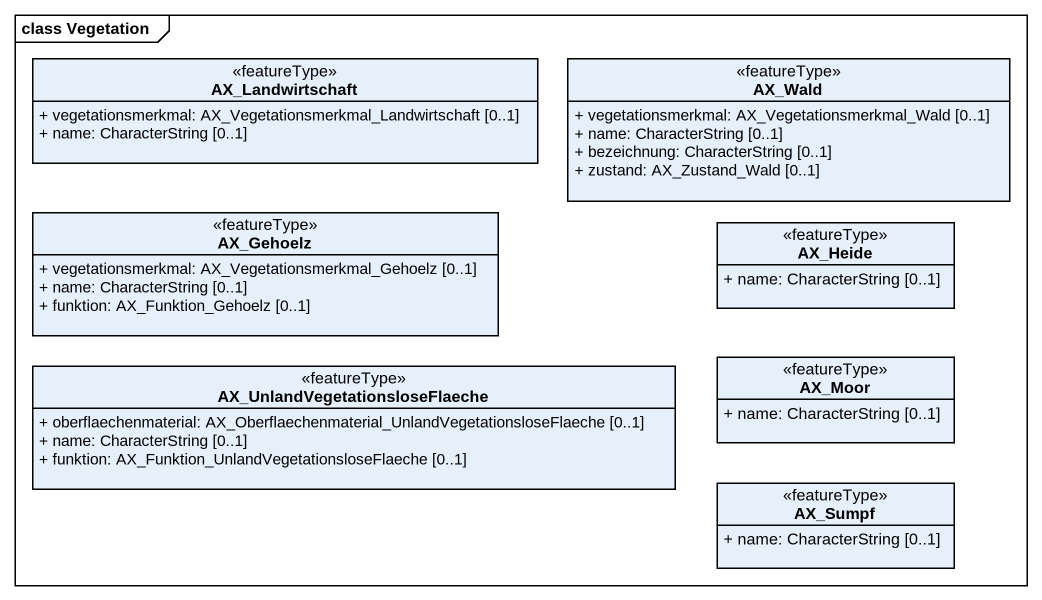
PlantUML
@startuml
mainframe class Vegetation
hide circle
hide empty members
skinparam classAttributeIconSize 0
class AX_Landwirtschaft <<featureType>> {
  + vegetationsmerkmal: AX_Vegetationsmerkmal_Landwirtschaft [0..1]
  + name: CharacterString [0..1]
}
class AX_Wald <<featureType>> {
  + vegetationsmerkmal: AX_Vegetationsmerkmal_Wald [0..1]
  + name: CharacterString [0..1]
  + bezeichnung: CharacterString [0..1]
  + zustand: AX_Zustand_Wald [0..1]
}
class AX_Gehoelz <<featureType>> {
  + vegetationsmerkmal: AX_Vegetationsmerkmal_Gehoelz [0..1]
  + name: CharacterString [0..1]
  + funktion: AX_Funktion_Gehoelz [0..1]
}
class AX_Heide <<featureType>> {
  + name: CharacterString [0..1]
}
class "AX_UnlandVegetationsloseFlaeche" as AX_UnlandVegetationsloseFlae <<featureType>> {
  + oberflaechenmaterial: AX_Oberflaechenmaterial_UnlandVegetationsloseFlaeche [0..1]
  + name: CharacterString [0..1]
  + funktion: AX_Funktion_UnlandVegetationsloseFlaeche [0..1]
}
class AX_Moor <<featureType>> {
  + name: CharacterString [0..1]
}
class AX_Sumpf <<featureType>> {
  + name: CharacterString [0..1]
}
@enduml
